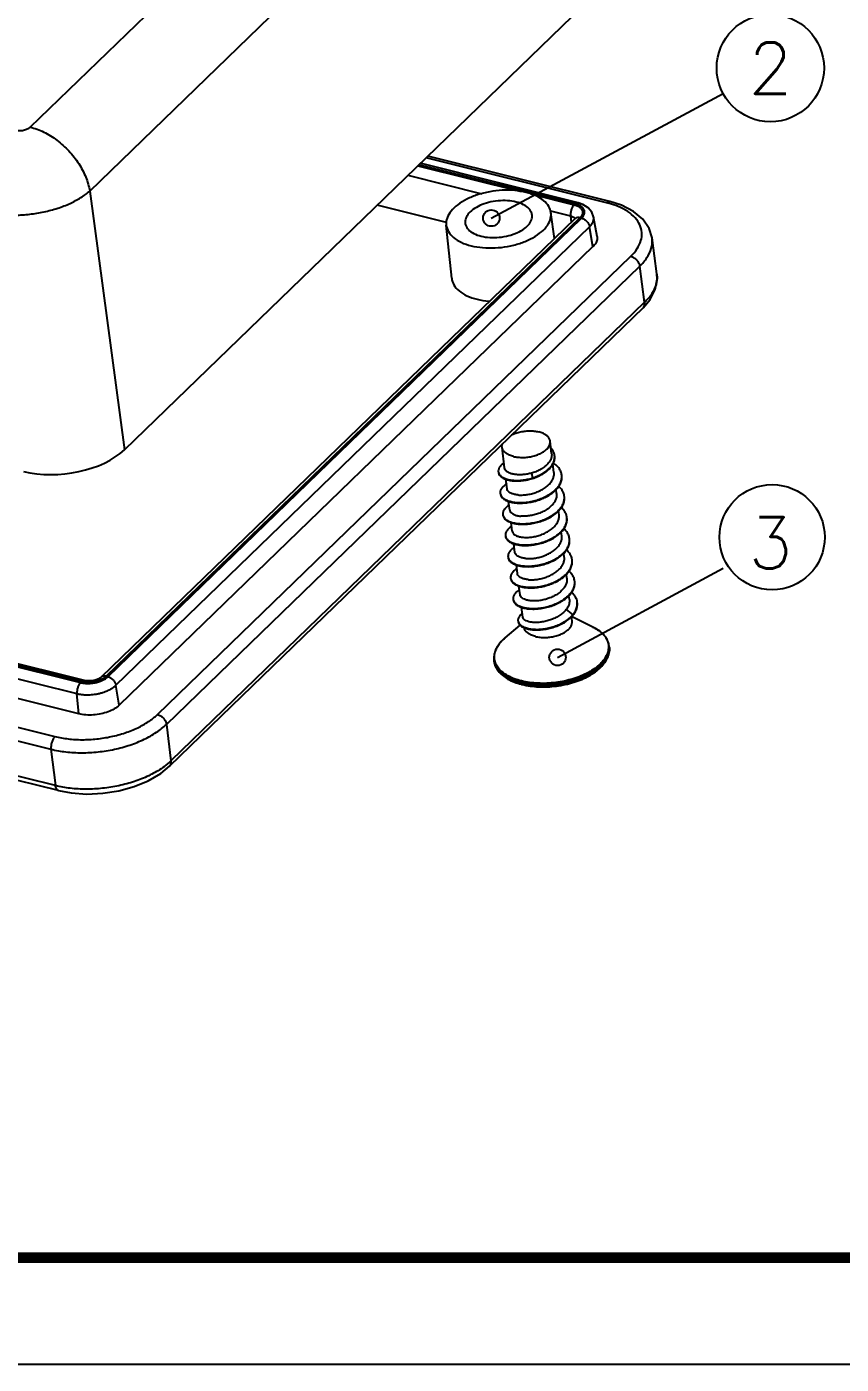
# Model space of a CAD drawing. Header units: millimetres. Extents: x 615 to 1788, y -1993 to 457.
# Drawn here: x 748 to 778.9, y 293.6 to 344.3 of the extents above; entities that cross this region are included whole.
import ezdxf
from ezdxf.enums import TextEntityAlignment as Align

# ---------------------------------------------------------------- set-up
doc = ezdxf.new("R2010")
doc.units = ezdxf.units.MM
doc.layers.add('dim', color=3, linetype='Continuous', lineweight=9)
doc.layers.add('from', color=7, linetype='Continuous')
doc.styles.add('TXT', font='txt.shx', dxfattribs={"bigfont": 'gbcbig.shx'})
doc.dimstyles.new('ISO', dxfattribs={"dimscale": 0.6, "dimtxt": 2.5, "dimasz": 2.5, "dimexe": 1.25, "dimexo": 0.625, "dimtad": 0, "dimdsep": 46, "dimtxsty": 'Standard', "dimblk": 'OPEN', "dimcen": 0, "dimclrd": 4, "dimclre": 4, "dimadec": 0, "dimazin": 0, "dimtfac": 1, "dimtofl": 0, "dimtmove": 0, "dimatfit": 3, "dimfxl": 1, "dimarcsym": 0})

# ---------------------------------------------------------------- blocks, each defined once
blk = doc.blocks.new('_Open')
at = {"color": 0, "linetype": 'ByBlock', "lineweight": -2}
for p, q in [((-1, 0.167), (0, 0)), ((-1, -0.167), (0, 0)), ((0, 0), (-1, 0))]:
    blk.add_line(p, q, dxfattribs=at)
blk = doc.blocks.new('*u45')
at = {"color": 7, "linetype": 'Continuous'}
for p, q in [((4.61, 3.543, 0), (26.436, 24.656, 0)), ((7.441, 0.51, 0), (29.266, 21.623, 0)), ((9.083, -11.755, 0), (31.554, 9.982, 0)), ((31.952, -0.042, 0), (23.397, 2.091, 0)), ((32.107, 0.018, 0), (23.478, 2.17, 0)), ((22.999, 1.707, 0), (27.911, 0.482, 0)), ((30.464, -0.096, 0), (23.047, 1.753, 0)), ((30.601, -0.042, 0), (23.119, 1.823, 0)), ((22.535, 1.258, 0), (26.042, 0.383, 0)), ((7.441, 0.51, 0), (9.083, -11.755, 0)), ((28.342, 0.374, 0), (30.416, -0.142, 0)), ((24.37, -0.976, 0), (21.075, -0.155, 0)), ((29.289, -0.426, 0), (30.246, -0.665, 0)), ((29.493, -1.736, 0), (29.316, -0.502, 0)), ((30.457, -0.804, 0), (7.989, -22.537, 0)), ((30.693, -0.757, 0), (8.227, -22.49, 0)), ((8.305, -22.509, 0), (30.772, -0.776, 0)), ((8.682, -22.914, 0), (31.149, -1.181, 0)), ((24.608, -3.624, 0), (24.354, -1.108, 0)), ((30.246, -0.665, 0), (30.275, -0.979, 0)), ((31.304, -2.126, 0), (31.149, -1.181, 0)), ((31.506, -1.641, 0), (31.343, -0.712, 0)), ((34.344, -3.416, 0), (34.111, -1.707, 0)), ((31.304, -2.126, 0), (8.838, -23.859, 0)), ((10.653, -24.301, 0), (33.102, -2.585, 0)), ((11.08, -24.769, 0), (33.528, -3.053, 0)), ((33.762, -4.763, 0), (33.528, -3.053, 0)), ((33.687, -5.02, 0), (11.22, -26.754, 0)), ((33.762, -4.763, 0), (11.295, -26.496, 0)), ((29.351, -11.93, 0), (29.28, -11.349, 0)), ((27.118, -12.618, 0), (26.997, -11.627, 0)), ((29.461, -12.825, 0), (29.411, -12.422, 0)), ((27.239, -13.606, 0), (27.183, -13.151, 0)), ((28.393, -12.86, 0), (28.438, -13.091, 0)), ((28.435, -13.092, 0), (28.438, -13.091, 0)), ((28.438, -13.091, 0), (28.441, -13.116, 0)), ((-29.395, -13.714, 0), (7.004, -22.789, 0)), ((7.053, -22.742, 0), (-29.346, -13.668, 0)), ((7.19, -22.689, 0), (-29.209, -13.614, 0)), ((29.583, -13.829, 0), (29.56, -13.641, 0)), ((-29.564, -14.236, 0), (6.835, -23.311, 0)), ((27.361, -14.61, 0), (27.311, -14.199, 0)), ((6.923, -24.271, 0), (-29.476, -15.196, 0)), ((27.484, -15.614, 0), (27.434, -15.203, 0)), ((29.706, -14.833, 0), (29.683, -14.647, 0)), ((29.828, -15.837, 0), (29.805, -15.647, 0)), ((-30.576, -16.278, 0), (5.793, -25.346, 0)), ((27.606, -16.618, 0), (27.557, -16.211, 0)), ((-30.766, -16.879, 0), (5.604, -25.946, 0)), ((29.951, -16.841, 0), (29.928, -16.652, 0)), ((27.729, -17.622, 0), (27.679, -17.211, 0)), ((30.073, -17.845, 0), (30.051, -17.661, 0)), ((27.851, -18.626, 0), (27.801, -18.215, 0)), ((5.819, -27.674, 0), (-30.581, -18.599, 0)), ((5.96, -27.91, 0), (-30.44, -18.835, 0)), ((30.196, -18.849, 0), (30.173, -18.66, 0)), ((27.98, -19.681, 0), (27.924, -19.221, 0)), ((30.04, -19.33, 0), (30.357, -19.573, 0)), ((30.357, -19.573, 0), (30.36, -19.598, 0)), ((27.149, -20.662, 0), (27.858, -20.068, 0)), ((30.322, -19.883, 0), (30.295, -19.663, 0)), ((31.306, -20.155, 0), (30.297, -19.662, 0)), ((32.084, -21.111, 0), (32.078, -21.062, 0)), ((26.624, -21.777, 0), (26.618, -21.728, 0)), ((6.923, -24.271, 0), (6.835, -23.311, 0)), ((8.838, -23.859, 0), (8.682, -22.914, 0)), ((11.08, -24.769, 0), (11.295, -26.496, 0)), ((5.604, -25.946, 0), (5.819, -27.674, 0))]:
    blk.add_line(p, q, dxfattribs=at)
at = {"color": 7, "linetype": 'Continuous', "elevation": 0}
for points in [[(34.111, -1.707), (33.976, -1.26), (33.682, -0.828), (33.24, -0.456), (32.668, -0.162), (32.106, 0.018)], [(31.343, -0.712), (31.261, -0.486), (31.089, -0.28), (30.837, -0.123), (30.602, -0.042)], [(30.467, -0.797), (30.471, -0.788), (30.467, -0.792), (30.457, -0.804)], [(33.687, -5.02), (34.016, -4.638), (34.265, -4.157), (34.358, -3.665), (34.344, -3.413)], [(7.99, -22.537), (7.954, -22.566), (7.87, -22.615), (7.741, -22.665), (7.581, -22.7), (7.413, -22.713), (7.26, -22.703), (7.19, -22.689)], [(5.96, -27.91), (6.553, -28.021), (7.296, -28.073), (8.059, -28.037), (8.817, -27.918), (9.545, -27.717), (10.217, -27.44), (10.809, -27.091), (11.22, -26.754)]]:
    blk.add_lwpolyline(points, dxfattribs=at)
at = {"color": 7, "linetype": 'Continuous'}
for centre, radius, start, end in [((30.914, -4.207, 0), 4.293, 74.29454, 76.00502), ((33.225, -3.572, 0), 1.13, 2.6225, 7.90694), ((28.932, -12.089, 0), 0.563, 4.37585, 6.92365), ((27.084, -12.763, 0), 0.265, 186.77075, 194.64991), ((27.679, -10.69, 0), 2.543, 287.44424, 287.57628), ((29.2, -13.029, 0), 0.633, 4.67049, 6.95056), ((27.188, -13.785, 0), 0.278, 186.75489, 194.64402), ((29.329, -14.031, 0), 0.626, 4.62556, 6.91569), ((27.3, -14.789, 0), 0.268, 186.92818, 192.17839), ((29.464, -15.035, 0), 0.614, 4.65322, 6.99949), ((27.443, -15.789, 0), 0.288, 187.15935, 192.1282), ((29.57, -16.04, 0), 0.631, 4.68164, 6.97397), ((27.561, -16.796, 0), 0.283, 186.84109, 197.23808), ((29.693, -17.044, 0), 0.631, 4.63647, 6.91692), ((27.667, -17.802, 0), 0.267, 186.77722, 192.07496), ((29.832, -18.046, 0), 0.614, 4.64282, 6.96607), ((27.805, -18.802, 0), 0.282, 187.1636, 192.19916), ((29.945, -19.052, 0), 0.624, 1.72404, 7.00263), ((29.432, -18.803, 0), 1.203, 319.47453, 320.21916), ((29.438, -18.83, 0), 1.2, 320.21833, 321.12392), ((28.006, -19.833, 0), 0.254, 187.13765, 192.7807), ((27.686, -21.635, 0), 1.061, 156.52114, 156.76113), ((28.018, -21.83, 0), 1.448, 141.95467, 145.56922), ((31.29, -21.158, 0), 0.793, 3.40268, 6.92827), ((27.395, -21.634, 0), 0.782, 186.93564, 190.49675), ((7.358, -21.431, 0), 1.348, 262.32875, 266.08352), ((28.756, -19.629, 0), 3.351, 255.30744, 256.00251), ((9.164, -24.285, 0), 3.071, 309.85161, 313.94765)]:
    blk.add_arc(centre, radius, start, end, dxfattribs=at)
blk.add_ellipse((6.121, -11.012, 0), major_axis=(3.475, 0.422), ratio=0.539083, start_param=-2.187859, end_param=-0.618965, dxfattribs=at)
for points, start_tangent, end_tangent in [([(3.927, 3.396, 0), (4.014, 3.381, 0), (4.108, 3.375, 0), (4.205, 3.38, 0), (4.302, 3.396, 0), (4.394, 3.421, 0), (4.478, 3.455, 0), (4.551, 3.496, 0), (4.61, 3.543, 0)], (0.970325, -0.241805), (0.718855, 0.69516)), ([(4.61, 3.543, 0), (5.26, 3.303, 0), (5.887, 2.917, 0), (6.452, 2.409, 0), (6.917, 1.812, 0), (7.254, 1.165, 0), (7.44, 0.51, 0)], (0.9703, -0.241905), (0.162235, -0.986752)), ([(2.653, -0.519, 0), (3.264, -0.609, 0), (3.921, -0.632, 0), (4.6, -0.588, 0), (5.275, -0.477, 0), (5.921, -0.304, 0), (6.511, -0.075, 0), (7.024, 0.199, 0), (7.441, 0.51, 0)], (0.97823, -0.207526), (0.744106, 0.668061)), ([(28.143, 0.444, 0), (27.599, 0.533, 0), (27.009, 0.544, 0), (26.412, 0.476, 0), (25.836, 0.332, 0), (25.322, 0.122, 0), (24.893, -0.144, 0), (24.579, -0.448, 0), (24.395, -0.775, 0), (24.353, -1.103, 0), (24.354, -1.108, 0)], (-0.9703, 0.241905), (0.101342, -0.994852)), ([(27.673, -0.011, 0), (27.258, 0.051, 0), (26.807, 0.043, 0), (26.362, -0.035, 0), (25.951, -0.177, 0), (25.616, -0.37, 0), (25.377, -0.601, 0), (25.258, -0.848, 0), (25.248, -1.004, 0)], (-0.9703, 0.241905), (0.096489, -0.995334)), ([(29.316, -0.502, 0), (29.218, -0.223, 0), (28.977, 0.053, 0), (28.611, 0.281, 0), (28.143, 0.444, 0)], (-0.143722, 0.989618), (-0.9703, 0.241905)), ([(31.952, -0.042, 0), (32.045, 0.016, 0), (32.106, 0.018, 0)], (0.718749, 0.695269), (0.976192, -0.21691)), ([(25.531, -2.083, 0), (26.075, -2.173, 0), (26.665, -2.184, 0), (27.262, -2.116, 0), (27.838, -1.971, 0), (28.351, -1.762, 0), (28.781, -1.495, 0), (29.094, -1.192, 0), (29.279, -0.864, 0), (29.321, -0.537, 0), (29.316, -0.502, 0)], (0.9703, -0.241905), (-0.143722, 0.989618)), ([(26.001, -1.629, 0), (26.416, -1.691, 0), (26.867, -1.683, 0), (27.312, -1.605, 0), (27.723, -1.462, 0), (28.057, -1.27, 0), (28.297, -1.038, 0), (28.416, -0.792, 0), (28.423, -0.616, 0)], (0.9703, -0.241905), (-0.136045, 0.990703)), ([(28.423, -0.616, 0), (28.408, -0.545, 0), (28.273, -0.323, 0), (28.02, -0.139, 0), (27.673, -0.011, 0)], (-0.136045, 0.990703), (-0.9703, 0.241905)), ([(30.416, -0.142, 0), (30.341, -0.242, 0), (30.282, -0.375, 0), (30.249, -0.523, 0), (30.246, -0.665, 0)], (-0.718739, -0.69528), (0.091942, -0.995764)), ([(30.416, -0.142, 0), (30.566, -0.194, 0), (30.698, -0.273, 0), (30.789, -0.38, 0), (30.821, -0.504, 0), (30.788, -0.633, 0), (30.693, -0.757, 0)], (0.970264, -0.24205), (-0.719262, -0.694739)), ([(30.464, -0.096, 0), (30.545, -0.045, 0), (30.601, -0.043, 0)], (0.718749, 0.695269), (0.976001, -0.217768)), ([(30.712, -0.195, 0), (30.667, -0.17, 0), (30.622, -0.149, 0), (30.58, -0.132, 0), (30.539, -0.117, 0), (30.501, -0.106, 0), (30.464, -0.096, 0)], (-0.854573, 0.519331), (-0.970299, 0.24191)), ([(30.772, -0.776, 0), (30.797, -0.751, 0), (30.822, -0.722, 0), (30.846, -0.69, 0), (30.868, -0.654, 0), (30.887, -0.614, 0), (30.902, -0.571, 0), (30.911, -0.524, 0), (30.912, -0.471, 0), (30.901, -0.415, 0), (30.878, -0.358, 0), (30.843, -0.306, 0), (30.801, -0.261, 0), (30.757, -0.225, 0), (30.712, -0.195, 0)], (0.718746, 0.695273), (-0.854573, 0.519331)), ([(33.102, -2.585, 0), (33.406, -2.221, 0), (33.583, -1.842, 0), (33.626, -1.462, 0), (33.533, -1.097, 0), (33.308, -0.76, 0), (32.96, -0.465, 0), (32.501, -0.222, 0), (32.076, -0.075, 0)], (0.718644, 0.695378), (-0.962618, 0.270863)), ([(24.354, -1.108, 0), (24.456, -1.416, 0), (24.696, -1.693, 0), (25.062, -1.921, 0), (25.531, -2.083, 0)], (0.101342, -0.994852), (0.9703, -0.241905)), ([(25.248, -1.004, 0), (25.266, -1.095, 0), (25.401, -1.317, 0), (25.653, -1.501, 0), (26.001, -1.629, 0)], (0.096489, -0.995334), (0.9703, -0.241905)), ([(30.246, -0.665, 0), (30.326, -0.692, 0), (30.397, -0.734, 0), (30.446, -0.791, 0), (30.452, -0.805, 0)], (0.970314, -0.241849), (0.375319, -0.926896)), ([(30.693, -0.757, 0), (30.57, -0.75, 0), (30.471, -0.791, 0), (30.457, -0.804, 0)], (-0.9703, 0.241905), (-0.716893, -0.697183)), ([(30.772, -0.776, 0), (30.901, -0.832, 0), (31.017, -0.928, 0), (31.104, -1.05, 0), (31.149, -1.181, 0)], (0.970299, -0.241908), (0.162238, -0.986752)), ([(31.149, -1.181, 0), (31.185, -1.145, 0), (31.22, -1.104, 0), (31.254, -1.058, 0), (31.286, -1.007, 0), (31.313, -0.951, 0), (31.335, -0.889, 0), (31.347, -0.822, 0), (31.348, -0.747, 0), (31.343, -0.712, 0)], (0.718754, 0.695265), (-0.172404, 0.985026)), ([(31.506, -1.641, 0), (31.511, -1.732, 0), (31.454, -1.932, 0), (31.304, -2.126, 0)], (0.173463, -0.98484), (-0.718749, -0.695269)), ([(33.528, -3.053, 0), (33.871, -2.642, 0), (34.07, -2.214, 0), (34.119, -1.787, 0), (34.111, -1.707, 0)], (0.718086, 0.695954), (-0.137029, 0.990567)), ([(33.102, -2.585, 0), (33.25, -2.65, 0), (33.383, -2.761, 0), (33.481, -2.903, 0), (33.528, -3.053, 0)], (0.9703, -0.241905), (0.129491, -0.991581)), ([(24.608, -3.624, 0), (24.712, -3.939, 0), (24.958, -4.221, 0), (25.331, -4.454, 0), (25.81, -4.62, 0)], (0.101333, -0.994853), (0.9703, -0.241905)), ([(34.354, -3.52, 0), (34.304, -3.924, 0), (34.105, -4.352, 0), (33.762, -4.763, 0)], (0.045749, -0.998953), (-0.718015, -0.696027)), ([(25.81, -4.62, 0), (26.365, -4.711, 0), (26.416, -4.715, 0)], (0.9703, -0.241905), (0.997099, -0.07611)), ([(33.687, -5.02, 0), (33.751, -4.916, 0), (33.762, -4.763, 0)], (0.715264, 0.698854), (-0.129491, 0.991581)), ([(27.448, -11.052, 0), (27.596, -10.987, 0), (27.817, -10.919, 0), (28.053, -10.875, 0), (28.292, -10.858, 0), (28.524, -10.869, 0), (28.74, -10.907, 0)], (0.894918, 0.44623), (0.9703, -0.241905)), ([(27.538, -12.069, 0), (27.754, -12.107, 0), (27.986, -12.118, 0), (28.225, -12.101, 0), (28.46, -12.057, 0), (28.681, -11.989, 0), (28.879, -11.898, 0), (29.044, -11.79, 0), (29.17, -11.669, 0), (29.25, -11.539, 0), (29.282, -11.408, 0), (29.28, -11.349, 0)], (0.9703, -0.241905), (-0.121647, 0.992573)), ([(29.28, -11.349, 0), (29.264, -11.279, 0), (29.197, -11.16, 0), (29.084, -11.056, 0), (28.929, -10.97, 0), (28.74, -10.907, 0)], (-0.121647, 0.992573), (-0.9703, 0.241905)), ([(26.997, -11.627, 0), (26.995, -11.568, 0), (27.015, -11.469, 0)], (-0.121647, 0.992573), (0.320386, 0.947287)), ([(27.538, -12.069, 0), (27.349, -12.006, 0), (27.194, -11.92, 0), (27.081, -11.816, 0), (27.013, -11.697, 0), (26.997, -11.627, 0)], (-0.9703, 0.241905), (-0.121647, 0.992573)), ([(29.351, -11.93, 0), (29.349, -12.063, 0), (29.307, -12.207, 0), (29.227, -12.346, 0), (29.113, -12.476, 0), (28.966, -12.596, 0), (28.791, -12.703, 0), (28.596, -12.792, 0), (28.393, -12.86, 0)], (0.120904, -0.992664), (-0.963389, -0.268106)), ([(29.491, -12.021, 0), (29.488, -12, 0), (29.442, -11.85, 0), (29.356, -11.711, 0), (29.323, -11.672, 0)], (-0.1206, 0.992701), (-0.671581, 0.740931)), ([(27.089, -12.378, 0), (27.086, -12.38, 0), (26.954, -12.487, 0), (26.865, -12.602, 0), (26.823, -12.717, 0), (26.821, -12.794, 0)], (-0.831727, -0.555184), (0.118494, -0.992955)), ([(27.643, -12.929, 0), (27.471, -12.898, 0), (27.326, -12.847, 0), (27.216, -12.779, 0), (27.147, -12.7, 0), (27.118, -12.618, 0)], (-0.993521, 0.11365), (-0.123392, 0.992358)), ([(28.438, -13.091, 0), (28.675, -13.003, 0), (28.893, -12.894, 0), (29.085, -12.767, 0), (29.245, -12.625, 0), (29.368, -12.474, 0), (29.451, -12.316, 0), (29.491, -12.156, 0), (29.493, -12.046, 0)], (0.954009, 0.299778), (-0.07635, 0.997081)), ([(28.447, -13.114, 0), (28.678, -13.028, 0), (28.896, -12.919, 0), (29.088, -12.792, 0), (29.248, -12.651, 0), (29.371, -12.499, 0), (29.454, -12.341, 0), (29.494, -12.182, 0), (29.494, -12.046, 0)], (0.953316, 0.301976), (-0.1206, 0.992701)), ([(29.829, -12.952, 0), (29.813, -12.869, 0), (29.742, -12.699, 0), (29.622, -12.542, 0), (29.457, -12.403, 0), (29.431, -12.385, 0)], (-0.121015, 0.992651), (-0.835075, 0.550136)), ([(26.824, -12.819, 0), (26.831, -12.855, 0), (26.883, -12.96, 0), (26.98, -13.052, 0), (27.117, -13.129, 0), (27.29, -13.186, 0), (27.492, -13.221, 0), (27.716, -13.232, 0), (27.955, -13.218, 0), (28.199, -13.179, 0), (28.441, -13.116, 0)], (0.118494, -0.992955), (0.954009, 0.299778)), ([(26.828, -12.83, 0), (26.88, -12.935, 0), (26.977, -13.027, 0), (27.114, -13.104, 0), (27.287, -13.161, 0), (27.489, -13.196, 0), (27.713, -13.207, 0), (27.952, -13.193, 0), (28.196, -13.154, 0), (28.435, -13.092, 0)], (0.253551, -0.967322), (0.95441, 0.298498)), ([(26.915, -13.842, 0), (26.922, -13.88, 0), (26.979, -13.993, 0), (27.084, -14.092, 0), (27.235, -14.174, 0), (27.427, -14.236, 0), (27.651, -14.272, 0), (27.901, -14.282, 0), (28.168, -14.264, 0), (28.441, -14.218, 0), (28.713, -14.143, 0), (28.972, -14.043, 0), (29.211, -13.918, 0), (29.42, -13.773, 0), (29.593, -13.611, 0), (29.722, -13.437, 0), (29.804, -13.256, 0), (29.836, -13.073, 0), (29.832, -12.977, 0)], (0.11822, -0.992987), (-0.121015, 0.992651)), ([(26.919, -13.855, 0), (26.976, -13.967, 0), (27.081, -14.067, 0), (27.232, -14.149, 0), (27.424, -14.21, 0), (27.648, -14.247, 0), (27.898, -14.257, 0), (28.165, -14.239, 0), (28.438, -14.193, 0), (28.71, -14.118, 0), (28.969, -14.017, 0), (29.208, -13.893, 0), (29.417, -13.748, 0), (29.59, -13.586, 0), (29.719, -13.412, 0), (29.801, -13.231, 0), (29.833, -13.048, 0), (29.831, -12.977, 0)], (0.253453, -0.967348), (-0.081426, 0.996679)), ([(28.393, -12.86, 0), (28.199, -12.905, 0), (28.004, -12.931, 0), (27.815, -12.939, 0), (27.643, -12.929, 0)], (-0.963389, -0.268106), (-0.993521, 0.11365)), ([(27.761, -13.896, 0), (27.959, -13.9, 0), (28.171, -13.882, 0), (28.391, -13.838, 0), (28.61, -13.772, 0), (28.818, -13.682, 0), (29.008, -13.573, 0), (29.173, -13.446, 0), (29.305, -13.306, 0), (29.399, -13.157, 0), (29.453, -13.002, 0), (29.463, -12.848, 0), (29.461, -12.825, 0)], (0.996245, -0.086581), (-0.121821, 0.992552)), ([(27.21, -13.372, 0), (27.201, -13.378, 0), (27.057, -13.491, 0), (26.961, -13.611, 0), (26.914, -13.734, 0), (26.912, -13.817, 0)], (-0.844246, -0.535956), (0.11822, -0.992987)), ([(27.761, -13.896, 0), (27.587, -13.869, 0), (27.442, -13.821, 0), (27.332, -13.756, 0), (27.263, -13.678, 0), (27.239, -13.606, 0)], (-0.996245, 0.086581), (-0.126151, 0.992011)), ([(29.583, -13.829, 0), (29.585, -13.848, 0), (29.576, -14.004, 0), (29.522, -14.16, 0), (29.429, -14.308, 0), (29.298, -14.447, 0), (29.132, -14.576, 0), (28.939, -14.687, 0), (28.731, -14.776, 0), (28.516, -14.842, 0), (28.295, -14.885, 0), (28.08, -14.904, 0), (27.883, -14.9, 0)], (0.121989, -0.992531), (-0.996245, 0.086581)), ([(29.951, -13.956, 0), (29.947, -13.926, 0), (29.891, -13.752, 0), (29.785, -13.591, 0), (29.684, -13.489, 0)], (-0.120448, 0.99272), (-0.750784, 0.660548)), ([(27.331, -14.377, 0), (27.218, -14.46, 0), (27.107, -14.579, 0), (27.045, -14.702, 0), (27.035, -14.821, 0)], (-0.843977, -0.536379), (0.120571, -0.992705)), ([(27.038, -14.846, 0), (27.038, -14.849, 0), (27.079, -14.964, 0), (27.171, -15.068, 0), (27.309, -15.156, 0), (27.489, -15.224, 0), (27.704, -15.268, 0), (27.947, -15.286, 0), (28.21, -15.277, 0), (28.482, -15.238, 0), (28.756, -15.172, 0), (29.02, -15.079, 0), (29.265, -14.961, 0), (29.484, -14.822, 0), (29.668, -14.664, 0), (29.811, -14.494, 0), (29.908, -14.314, 0), (29.955, -14.132, 0), (29.954, -13.981, 0)], (0.120571, -0.992705), (-0.120448, 0.99272)), ([(27.039, -14.846, 0), (27.076, -14.939, 0), (27.167, -15.043, 0), (27.306, -15.131, 0), (27.485, -15.199, 0), (27.701, -15.243, 0), (27.944, -15.261, 0), (28.207, -15.251, 0), (28.479, -15.213, 0), (28.752, -15.147, 0), (29.017, -15.054, 0), (29.262, -14.936, 0), (29.481, -14.797, 0), (29.665, -14.639, 0), (29.808, -14.469, 0), (29.905, -14.289, 0), (29.951, -14.107, 0), (29.954, -13.981, 0)], (0.210191, -0.97766), (-0.080682, 0.99674)), ([(30.074, -14.96, 0), (30.035, -14.807, 0), (29.944, -14.641, 0), (29.81, -14.495, 0)], (-0.121772, 0.992558), (-0.748187, 0.663488)), ([(27.16, -15.85, 0), (27.184, -15.935, 0), (27.261, -16.043, 0), (27.385, -16.136, 0), (27.554, -16.21, 0), (27.759, -16.261, 0), (27.995, -16.288, 0), (28.253, -16.286, 0), (28.523, -16.257, 0), (28.797, -16.199, 0), (29.065, -16.113, 0), (29.317, -16.003, 0), (29.545, -15.869, 0), (29.74, -15.717, 0), (29.896, -15.55, 0), (30.007, -15.372, 0), (30.068, -15.19, 0), (30.079, -15.008, 0), (30.077, -14.985, 0)], (0.124405, -0.992232), (-0.121772, 0.992558)), ([(27.161, -15.85, 0), (27.181, -15.91, 0), (27.258, -16.018, 0), (27.382, -16.111, 0), (27.55, -16.185, 0), (27.756, -16.236, 0), (27.992, -16.263, 0), (28.25, -16.261, 0), (28.52, -16.232, 0), (28.794, -16.174, 0), (29.062, -16.088, 0), (29.314, -15.978, 0), (29.542, -15.844, 0), (29.737, -15.692, 0), (29.893, -15.524, 0), (30.004, -15.347, 0), (30.065, -15.165, 0), (30.076, -14.985, 0)], (0.209897, -0.977723), (-0.08112, 0.996704)), ([(27.361, -14.61, 0), (27.386, -14.682, 0), (27.455, -14.76, 0), (27.565, -14.825, 0), (27.71, -14.873, 0), (27.883, -14.9, 0)], (0.126116, -0.992016), (0.996245, -0.086581)), ([(28.006, -15.904, 0), (28.202, -15.908, 0), (28.417, -15.889, 0), (28.638, -15.846, 0), (28.853, -15.78, 0), (29.06, -15.692, 0), (29.253, -15.581, 0), (29.419, -15.452, 0), (29.551, -15.313, 0), (29.644, -15.165, 0), (29.698, -15.009, 0), (29.708, -14.852, 0), (29.706, -14.833, 0)], (0.996245, -0.086581), (-0.122014, 0.992528)), ([(27.454, -15.381, 0), (27.382, -15.43, 0), (27.257, -15.547, 0), (27.181, -15.669, 0), (27.155, -15.792, 0), (27.157, -15.825, 0)], (-0.843488, -0.537147), (0.124405, -0.992232)), ([(27.484, -15.614, 0), (27.509, -15.687, 0), (27.577, -15.765, 0), (27.687, -15.83, 0), (27.832, -15.877, 0), (28.006, -15.904, 0)], (0.126085, -0.992019), (0.996245, -0.086581)), ([(28.128, -16.908, 0), (28.32, -16.913, 0), (28.527, -16.895, 0), (28.741, -16.855, 0), (28.954, -16.792, 0), (29.158, -16.708, 0), (29.346, -16.604, 0), (29.511, -16.484, 0), (29.646, -16.35, 0), (29.747, -16.206, 0), (29.81, -16.057, 0), (29.832, -15.906, 0), (29.828, -15.837, 0)], (0.996245, -0.086581), (-0.121263, 0.99262)), ([(30.099, -15.693, 0), (29.974, -15.538, 0), (29.93, -15.497, 0)], (-0.528153, 0.849149), (-0.750389, 0.660996)), ([(30.196, -15.964, 0), (30.175, -15.862, 0), (30.099, -15.693, 0)], (-0.121407, 0.992603), (-0.528153, 0.849149)), ([(27.577, -16.384, 0), (27.551, -16.402, 0), (27.412, -16.515, 0), (27.321, -16.637, 0), (27.28, -16.76, 0), (27.28, -16.829, 0)], (-0.843836, -0.5366), (0.119766, -0.992802)), ([(27.283, -16.854, 0), (27.294, -16.905, 0), (27.355, -17.016, 0), (27.466, -17.114, 0), (27.622, -17.194, 0), (27.817, -17.253, 0), (28.045, -17.287, 0), (28.297, -17.294, 0), (28.565, -17.273, 0), (28.839, -17.223, 0), (29.109, -17.146, 0), (29.367, -17.042, 0), (29.603, -16.915, 0), (29.808, -16.768, 0), (29.977, -16.605, 0), (30.101, -16.43, 0), (30.178, -16.248, 0), (30.204, -16.066, 0), (30.199, -15.989, 0)], (0.119766, -0.992802), (-0.121407, 0.992603)), ([(27.29, -16.88, 0), (27.352, -16.991, 0), (27.463, -17.089, 0), (27.619, -17.169, 0), (27.814, -17.228, 0), (28.042, -17.262, 0), (28.294, -17.269, 0), (28.562, -17.247, 0), (28.836, -17.198, 0), (29.106, -17.121, 0), (29.364, -17.017, 0), (29.6, -16.89, 0), (29.805, -16.743, 0), (29.973, -16.579, 0), (30.098, -16.405, 0), (30.175, -16.223, 0), (30.201, -16.041, 0), (30.199, -15.989, 0)], (0.297134, -0.954836), (-0.081606, 0.996665)), ([(27.405, -17.858, 0), (27.408, -17.874, 0), (27.454, -17.988, 0), (27.551, -18.09, 0), (27.694, -18.176, 0), (27.878, -18.242, 0), (28.097, -18.283, 0), (28.342, -18.298, 0), (28.606, -18.286, 0), (28.88, -18.245, 0), (29.152, -18.175, 0), (29.415, -18.079, 0), (29.658, -17.959, 0), (29.873, -17.818, 0), (30.053, -17.659, 0), (30.191, -17.487, 0), (30.283, -17.307, 0), (30.324, -17.124, 0), (30.322, -16.993, 0)], (0.118344, -0.992973), (-0.120457, 0.992719)), ([(27.406, -17.858, 0), (27.451, -17.963, 0), (27.548, -18.065, 0), (27.691, -18.151, 0), (27.875, -18.217, 0), (28.094, -18.258, 0), (28.339, -18.273, 0), (28.603, -18.261, 0), (28.877, -18.22, 0), (29.149, -18.15, 0), (29.412, -18.054, 0), (29.655, -17.934, 0), (29.87, -17.792, 0), (30.05, -17.633, 0), (30.188, -17.461, 0), (30.28, -17.282, 0), (30.321, -17.099, 0), (30.321, -16.993, 0)], (0.20909, -0.977896), (-0.080859, 0.996726)), ([(28.128, -16.908, 0), (27.955, -16.881, 0), (27.81, -16.833, 0), (27.7, -16.768, 0), (27.631, -16.69, 0), (27.606, -16.618, 0)], (-0.996245, 0.086581), (-0.126126, 0.992014)), ([(28.251, -17.912, 0), (28.449, -17.916, 0), (28.662, -17.897, 0), (28.882, -17.854, 0), (29.1, -17.787, 0), (29.308, -17.698, 0), (29.498, -17.589, 0), (29.663, -17.462, 0), (29.795, -17.322, 0), (29.889, -17.173, 0), (29.943, -17.018, 0), (29.953, -16.864, 0), (29.951, -16.841, 0)], (0.996245, -0.086581), (-0.121821, 0.992552)), ([(30.319, -16.968, 0), (30.311, -16.919, 0), (30.249, -16.746, 0), (30.138, -16.586, 0), (30.052, -16.5, 0)], (-0.120457, 0.992719), (-0.751106, 0.660182)), ([(27.7, -17.388, 0), (27.571, -17.485, 0), (27.465, -17.604, 0), (27.409, -17.727, 0), (27.402, -17.833, 0)], (-0.844239, -0.535966), (0.118344, -0.992973)), ([(28.251, -17.912, 0), (28.076, -17.884, 0), (27.932, -17.837, 0), (27.823, -17.773, 0), (27.754, -17.695, 0), (27.729, -17.622, 0)], (-0.996245, 0.086581), (-0.126127, 0.992014)), ([(30.441, -17.972, 0), (30.395, -17.8, 0), (30.299, -17.636, 0), (30.176, -17.506, 0)], (-0.12129, 0.992617), (-0.749425, 0.66209)), ([(27.528, -18.862, 0), (27.558, -18.959, 0), (27.64, -19.066, 0), (27.769, -19.157, 0), (27.942, -19.229, 0), (28.151, -19.278, 0), (28.389, -19.301, 0), (28.649, -19.297, 0), (28.921, -19.264, 0), (29.194, -19.203, 0), (29.461, -19.115, 0), (29.711, -19.001, 0), (29.935, -18.866, 0), (30.127, -18.711, 0), (30.278, -18.543, 0), (30.383, -18.365, 0), (30.44, -18.182, 0), (30.445, -18.001, 0), (30.444, -17.997, 0)], (0.124375, -0.992235), (-0.12129, 0.992617)), ([(27.529, -18.862, 0), (27.555, -18.934, 0), (27.637, -19.04, 0), (27.766, -19.132, 0), (27.939, -19.204, 0), (28.148, -19.252, 0), (28.386, -19.276, 0), (28.646, -19.271, 0), (28.918, -19.239, 0), (29.191, -19.178, 0), (29.458, -19.09, 0), (29.708, -18.976, 0), (29.932, -18.841, 0), (30.123, -18.686, 0), (30.275, -18.518, 0), (30.38, -18.34, 0), (30.437, -18.157, 0), (30.444, -17.997, 0)], (0.211002, -0.977486), (-0.081037, 0.996711)), ([(30.073, -17.845, 0), (30.075, -17.865, 0), (30.066, -18.021, 0), (30.012, -18.177, 0), (29.917, -18.326, 0), (29.786, -18.465, 0), (29.62, -18.594, 0), (29.427, -18.704, 0), (29.219, -18.793, 0), (29.004, -18.858, 0), (28.784, -18.901, 0), (28.57, -18.92, 0), (28.374, -18.916, 0)], (0.122031, -0.992526), (-0.996245, 0.086581)), ([(27.821, -18.393, 0), (27.734, -18.455, 0), (27.614, -18.572, 0), (27.543, -18.695, 0), (27.523, -18.817, 0), (27.525, -18.837, 0)], (-0.843598, -0.536976), (0.124375, -0.992235)), ([(28.374, -18.916, 0), (28.2, -18.889, 0), (28.055, -18.842, 0), (27.945, -18.777, 0), (27.876, -18.699, 0), (27.852, -18.626, 0)], (-0.996245, 0.086581), (-0.126066, 0.992022)), ([(30.196, -18.849, 0), (30.198, -18.869, 0), (30.188, -19.025, 0), (30.134, -19.182, 0), (30.04, -19.33, 0)], (0.122027, -0.992527), (-0.617249, -0.786768)), ([(30.564, -18.976, 0), (30.537, -18.855, 0), (30.455, -18.687, 0), (30.325, -18.534, 0), (30.298, -18.509, 0)], (-0.121763, 0.992559), (-0.749734, 0.661739)), ([(30.372, -19.583, 0), (30.479, -19.422, 0), (30.551, -19.241, 0), (30.571, -19.058, 0), (30.567, -19.001, 0)], (0.627611, 0.778527), (-0.121763, 0.992559)), ([(27.96, -19.517, 0), (27.849, -19.615, 0), (27.778, -19.72, 0), (27.752, -19.828, 0), (27.754, -19.865, 0)], (-0.814395, -0.580311), (0.123999, -0.992282)), ([(27.758, -19.889, 0), (27.773, -19.933, 0), (27.84, -20.031, 0), (27.952, -20.117, 0), (28.105, -20.186, 0), (28.295, -20.236, 0), (28.515, -20.262, 0), (28.757, -20.263, 0), (29.014, -20.237, 0), (29.277, -20.185, 0), (29.535, -20.106, 0), (29.781, -20.002, 0), (30.004, -19.877, 0), (30.199, -19.732, 0), (30.347, -19.585, 0)], (0.221001, -0.975274), (0.649771, 0.76013)), ([(28.03, -20.181, 0), (28.108, -20.211, 0), (28.298, -20.261, 0), (28.518, -20.287, 0), (28.76, -20.288, 0), (29.017, -20.262, 0), (29.28, -20.21, 0), (29.538, -20.131, 0), (29.784, -20.028, 0), (30.008, -19.902, 0), (30.202, -19.758, 0), (30.36, -19.598, 0)], (0.913006, -0.407945), (0.639838, 0.76851)), ([(30.04, -19.33, 0), (29.909, -19.469, 0), (29.744, -19.598, 0), (29.552, -19.71, 0), (29.346, -19.8, 0), (29.13, -19.869, 0), (28.908, -19.916, 0), (28.694, -19.939, 0), (28.498, -19.939, 0)], (-0.617249, -0.786768), (-0.998147, 0.060855)), ([(30.357, -19.573, 0), (30.476, -19.397, 0), (30.548, -19.215, 0), (30.568, -19.033, 0)], (0.639838, 0.76851), (-0.029915, 0.999552)), ([(27.757, -19.89, 0), (27.776, -19.959, 0), (27.843, -20.056, 0), (27.955, -20.142, 0), (28.03, -20.181, 0)], (0.123999, -0.992282), (0.913006, -0.407945)), ([(31.306, -20.155, 0), (31.404, -20.206, 0), (31.653, -20.372, 0), (31.845, -20.561, 0), (31.975, -20.77, 0), (32.04, -20.992, 0), (32.038, -21.223, 0), (31.97, -21.457, 0), (31.838, -21.688, 0), (31.644, -21.91, 0), (31.393, -22.118, 0), (31.092, -22.307, 0), (30.747, -22.472, 0), (30.368, -22.609, 0), (29.964, -22.715, 0), (29.544, -22.786, 0), (29.12, -22.822, 0), (28.701, -22.821, 0), (28.297, -22.784, 0), (27.919, -22.711, 0)], (0.898629, -0.43871), (-0.9703, 0.241905)), ([(28.498, -19.939, 0), (28.336, -19.919, 0), (28.198, -19.882, 0), (28.09, -19.83, 0), (28.018, -19.767, 0), (27.983, -19.696, 0), (27.98, -19.681, 0)], (-0.998147, 0.060855), (-0.115062, 0.993358)), ([(28.58, -20.603, 0), (28.39, -20.54, 0), (28.236, -20.454, 0), (28.122, -20.35, 0), (28.055, -20.231, 0), (28.042, -20.183, 0)], (-0.9703, 0.241905), (-0.183936, 0.982938)), ([(28.58, -20.603, 0), (28.795, -20.641, 0), (29.027, -20.652, 0), (29.266, -20.635, 0), (29.502, -20.591, 0), (29.723, -20.523, 0), (29.921, -20.432, 0), (30.086, -20.324, 0), (30.211, -20.203, 0), (30.292, -20.073, 0), (30.324, -19.942, 0), (30.322, -19.883, 0)], (0.9703, -0.241905), (-0.12171, 0.992566)), ([(32.078, -21.062, 0), (32.026, -20.854, 0), (31.922, -20.655, 0), (31.765, -20.468, 0), (31.558, -20.3, 0), (31.306, -20.155, 0)], (-0.12115, 0.992634), (-0.898682, 0.438601)), ([(27.149, -20.662, 0), (26.94, -20.864, 0), (26.779, -21.077, 0), (26.672, -21.295, 0), (26.619, -21.514, 0), (26.618, -21.728, 0)], (-0.766811, -0.641872), (0.12115, -0.992634)), ([(26.878, -20.938, 0), (26.995, -20.804, 0)], (0.615824, 0.787884), (0.696423, 0.717632)), ([(26.995, -20.804, 0), (27.038, -20.762, 0), (27.149, -20.662, 0)], (0.696423, 0.717632), (0.766792, 0.641895)), ([(27.919, -22.711, 0), (27.576, -22.605, 0), (27.277, -22.467, 0), (27.029, -22.301, 0), (26.837, -22.111, 0), (26.707, -21.902, 0), (26.642, -21.68, 0), (26.643, -21.449, 0), (26.711, -21.216, 0)], (-0.9703, 0.241905), (0.394564, 0.918868)), ([(26.712, -21.212, 0), (26.824, -21.012, 0)], (0.398409, 0.917208), (0.565084, 0.825033)), ([(32.082, -21.111, 0), (32.075, -21.281, 0), (32.006, -21.518, 0), (31.872, -21.751, 0), (31.676, -21.976, 0), (31.422, -22.186, 0), (31.118, -22.377, 0), (30.77, -22.543, 0), (30.387, -22.682, 0), (29.978, -22.788, 0), (29.554, -22.861, 0), (29.125, -22.897, 0), (28.701, -22.897, 0), (28.293, -22.859, 0), (27.911, -22.785, 0)], (0.059473, -0.99823), (-0.9703, 0.241905)), ([(32.084, -21.111, 0), (32.08, -21.33, 0), (32.012, -21.567, 0), (31.878, -21.8, 0), (31.682, -22.025, 0), (31.428, -22.235, 0), (31.124, -22.426, 0), (30.776, -22.592, 0), (30.393, -22.731, 0), (29.984, -22.838, 0), (29.56, -22.91, 0), (29.131, -22.946, 0), (28.707, -22.946, 0), (28.299, -22.908, 0), (27.917, -22.834, 0)], (0.12075, -0.992683), (-0.9703, 0.241905)), ([(27.945, -22.881, 0), (28.327, -22.954, 0), (28.732, -22.991, 0), (29.152, -22.991, 0), (29.576, -22.954, 0), (29.995, -22.882, 0), (30.399, -22.775, 0), (30.778, -22.636, 0), (31.124, -22.469, 0), (31.428, -22.275, 0), (31.682, -22.061, 0), (31.878, -21.83, 0), (32.012, -21.59, 0), (32.08, -21.349, 0), (32.084, -21.111, 0)], (0.9703, -0.241905), (-0.12115, 0.992634)), ([(27.917, -22.834, 0), (27.571, -22.726, 0), (27.268, -22.587, 0), (27.017, -22.419, 0), (26.823, -22.228, 0), (26.692, -22.017, 0), (26.626, -21.792, 0), (26.624, -21.777, 0)], (-0.9703, 0.241905), (-0.12075, 0.992683)), ([(26.624, -21.777, 0), (26.687, -22.013, 0), (26.818, -22.237, 0), (27.015, -22.442, 0), (27.275, -22.621, 0), (27.588, -22.769, 0), (27.906, -22.871, 0)], (0.12115, -0.992634), (0.967294, -0.253658)), ([(27.911, -22.785, 0), (27.565, -22.677, 0), (27.262, -22.538, 0), (27.011, -22.37, 0), (26.817, -22.179, 0), (26.686, -21.968, 0), (26.626, -21.776, 0)], (-0.9703, 0.241905), (-0.182009, 0.983297)), ([(7.004, -22.789, 0), (6.929, -22.888, 0), (6.871, -23.022, 0), (6.838, -23.17, 0), (6.835, -23.311, 0)], (-0.718752, -0.695266), (0.09196, -0.995763)), ([(7.004, -22.789, 0), (7.047, -22.799, 0), (7.096, -22.808, 0), (7.152, -22.817, 0), (7.214, -22.823, 0), (7.284, -22.828, 0), (7.361, -22.829, 0), (7.447, -22.827, 0), (7.543, -22.819, 0), (7.649, -22.804, 0), (7.756, -22.782, 0), (7.858, -22.754, 0), (7.947, -22.724, 0), (8.021, -22.693, 0)], (0.970301, -0.241902), (0.913574, 0.406672)), ([(7.053, -22.742, 0), (7.133, -22.691, 0), (7.19, -22.689, 0)], (0.718749, 0.695269), (0.976001, -0.217768)), ([(7.178, -22.766, 0), (7.053, -22.742, 0)], (-0.990958, 0.13417), (-0.970142, 0.242538)), ([(7.941, -22.668, 0), (7.731, -22.736, 0), (7.498, -22.773, 0), (7.266, -22.775, 0)], (-0.923839, -0.382781), (-0.997619, 0.06897)), ([(8.227, -22.49, 0), (8.109, -22.582, 0), (7.941, -22.668, 0)], (-0.718544, -0.695482), (-0.923839, -0.382781)), ([(8.227, -22.49, 0), (8.103, -22.482, 0), (8.004, -22.524, 0), (7.99, -22.537, 0)], (-0.970302, 0.241895), (-0.715512, -0.6986)), ([(8.021, -22.693, 0), (8.083, -22.663, 0), (8.137, -22.634, 0), (8.182, -22.606, 0), (8.221, -22.58, 0), (8.253, -22.555, 0), (8.281, -22.531, 0), (8.305, -22.509, 0)], (0.913574, 0.406672), (0.718754, 0.695265)), ([(8.305, -22.509, 0), (8.434, -22.565, 0), (8.55, -22.661, 0), (8.637, -22.783, 0), (8.682, -22.914, 0)], (0.9703, -0.241905), (0.162235, -0.986752)), ([(6.835, -23.311, 0), (6.895, -23.325, 0), (6.965, -23.338, 0), (7.044, -23.35, 0), (7.133, -23.36, 0), (7.232, -23.366, 0), (7.341, -23.368, 0), (7.463, -23.364, 0), (7.6, -23.353, 0), (7.75, -23.332, 0), (7.903, -23.301, 0), (8.047, -23.261, 0), (8.173, -23.218, 0), (8.279, -23.175, 0), (8.368, -23.132, 0), (8.443, -23.091, 0), (8.508, -23.051, 0), (8.562, -23.014, 0), (8.609, -22.978, 0), (8.648, -22.945, 0), (8.682, -22.914, 0)], (0.970299, -0.24191), (0.71875, 0.695269)), ([(8.838, -23.859, 0), (8.607, -24.033, 0), (8.312, -24.174, 0), (7.974, -24.272, 0), (7.615, -24.323, 0), (7.256, -24.323, 0), (6.923, -24.271, 0)], (-0.718749, -0.695269), (-0.9703, 0.241905)), ([(5.793, -25.346, 0), (6.414, -25.457, 0), (7.083, -25.496, 0), (7.775, -25.46, 0), (8.461, -25.35, 0), (9.116, -25.171, 0), (9.715, -24.93, 0), (10.234, -24.636, 0), (10.653, -24.301, 0)], (0.970325, -0.241804), (0.718854, 0.695161)), ([(10.653, -24.301, 0), (10.802, -24.365, 0), (10.935, -24.477, 0), (11.032, -24.618, 0), (11.08, -24.769, 0)], (0.9703, -0.241905), (0.129491, -0.991581)), ([(5.793, -25.346, 0), (5.707, -25.461, 0), (5.641, -25.615, 0), (5.605, -25.785, 0), (5.604, -25.946, 0)], (-0.718749, -0.695269), (0.115215, -0.993341)), ([(5.604, -25.946, 0), (6.305, -26.072, 0), (7.059, -26.114, 0), (7.837, -26.073, 0), (8.61, -25.95, 0), (9.348, -25.748, 0), (10.022, -25.477, 0), (10.607, -25.146, 0), (11.08, -24.769, 0)], (0.970528, -0.240989), (0.719413, 0.694583)), ([(11.22, -26.754, 0), (11.283, -26.65, 0), (11.295, -26.496, 0)], (0.7146, 0.699534), (-0.129491, 0.991581)), ([(11.132, -26.643, 0), (10.822, -26.874, 0), (10.237, -27.205, 0), (9.563, -27.476, 0), (8.825, -27.677, 0), (8.052, -27.801, 0), (7.274, -27.842, 0), (6.52, -27.799, 0), (5.819, -27.674, 0)], (-0.767257, -0.64134), (-0.970552, 0.240893)), ([(5.96, -27.909, 0), (5.931, -27.899, 0), (5.858, -27.816, 0), (5.819, -27.674, 0)], (-0.975731, 0.218975), (-0.115215, 0.993341))]:
    blk.add_spline(points, degree=3, dxfattribs=dict(at, start_tangent=start_tangent, end_tangent=end_tangent))

msp = doc.modelspace()

# ---------------------------------------------------------------- linework, layer by layer
at = {"layer": 'from'}
msp.add_lwpolyline([(615.351, 293.599), (850.023, 293.599), (850.023, 456.675), (615.351, 456.675)], close=True, dxfattribs=at)
at = {"layer": 'from', "const_width": 0.404}
msp.add_lwpolyline([(619.395, 297.643), (619.395, 452.631), (845.978, 452.631), (845.978, 297.643), (619.395, 297.643)], dxfattribs=at)
at = {"layer": 'from', "color": 4}
for centre, radius in [((776.215, 342.749), 2.037), ((776.28, 324.958), 1.996)]:
    msp.add_circle(centre, radius, dxfattribs=at)

# ---------------------------------------------------------------- block references
at = {"xscale": 0.8, "yscale": 0.8, "zscale": 0.8}
msp.add_blockref('*u45', (744.435, 337.679), dxfattribs=at)

# ---------------------------------------------------------------- texts
at = {"layer": 'from', "color": 6, "style": 'TXT'}
for s, p in [('2', (776.215, 342.749)), ('3', (776.215, 324.744))]:
    msp.add_text(s, height=1.94, dxfattribs=at).set_placement(p, align=Align.MIDDLE)

# ---------------------------------------------------------------- leaders
at = {"layer": 'dim'}
for points in [[(765.626, 337.061), (774.42, 341.785)], [(768.138, 320.405), (774.42, 323.78)]]:
    msp.add_leader(points, dimstyle='ISO', override={"dimscale": 1, "dimasz": 1.25, "dimexo": 0.125, "dimadec": 2, "dimazin": 2, "dimldrblk": 'Small'}, dxfattribs=at)

doc.saveas('drawing.dxf')
